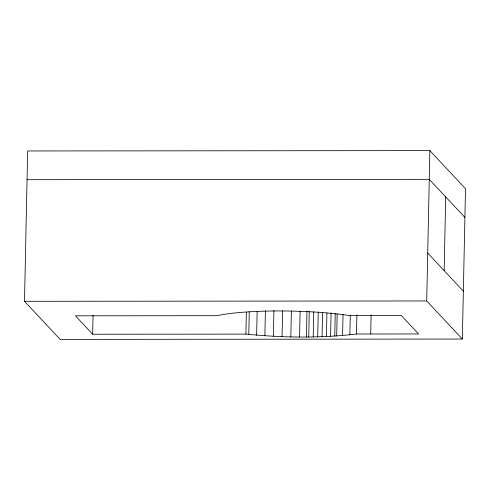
<?xml version="1.0" encoding="UTF-8"?>
<svg xmlns="http://www.w3.org/2000/svg" width="490" height="490" viewBox="0 0 490 490"><rect width="100%" height="100%" fill="white"/><g stroke="black" fill="none" stroke-linecap="round" stroke-linejoin="round"><path stroke-width="0.73" d="M24.5 301.307L27.648 150.963L429.865 150.608L465.5 188.699L462.352 339.049L60.135 339.392L24.5 301.307L426.716 300.958L462.352 339.049M92.665 334.241L75.429 315.817L217.095 315.695L221.033 314.874A87.998 13.157 1.2 0 1 348.764 315.45L401.347 315.536L418.583 333.96L356.475 334.015C319.811 338.363 282.608 337.726 245.907 334.119L92.665 334.241L93.063 315.229M245.907 334.119L246.341 312.142M248.779 334.45L249.257 311.714M256.638 335.191L257.134 311.701M264.876 335.809L265.396 310.801M273.383 336.299L273.922 310.531M282.069 336.648L282.608 310.881M290.833 336.863L291.372 311.095M299.568 336.93L300.107 311.162M306.434 336.942L306.973 311.181M308.731 336.949L309.27 311.187M313.22 336.881L313.747 311.879M317.716 336.82L318.243 311.812M322.071 336.679L322.579 312.43M326.426 336.538L326.916 313.049M330.585 336.324L331.081 312.834M334.75 336.109L335.227 313.38M336.71 335.969L337.169 313.992M342.59 335.546L343.037 314.323M349.86 334.841L350.276 315.137M356.475 334.015L356.867 315.131M370.71 334.002L371.108 314.966M426.716 300.958L429.865 150.608M444.161 270.651L445.71 196.913M27.048 179.689L429.265 179.334L464.9 217.425M427.721 253.079L463.356 291.164"/></g></svg>
